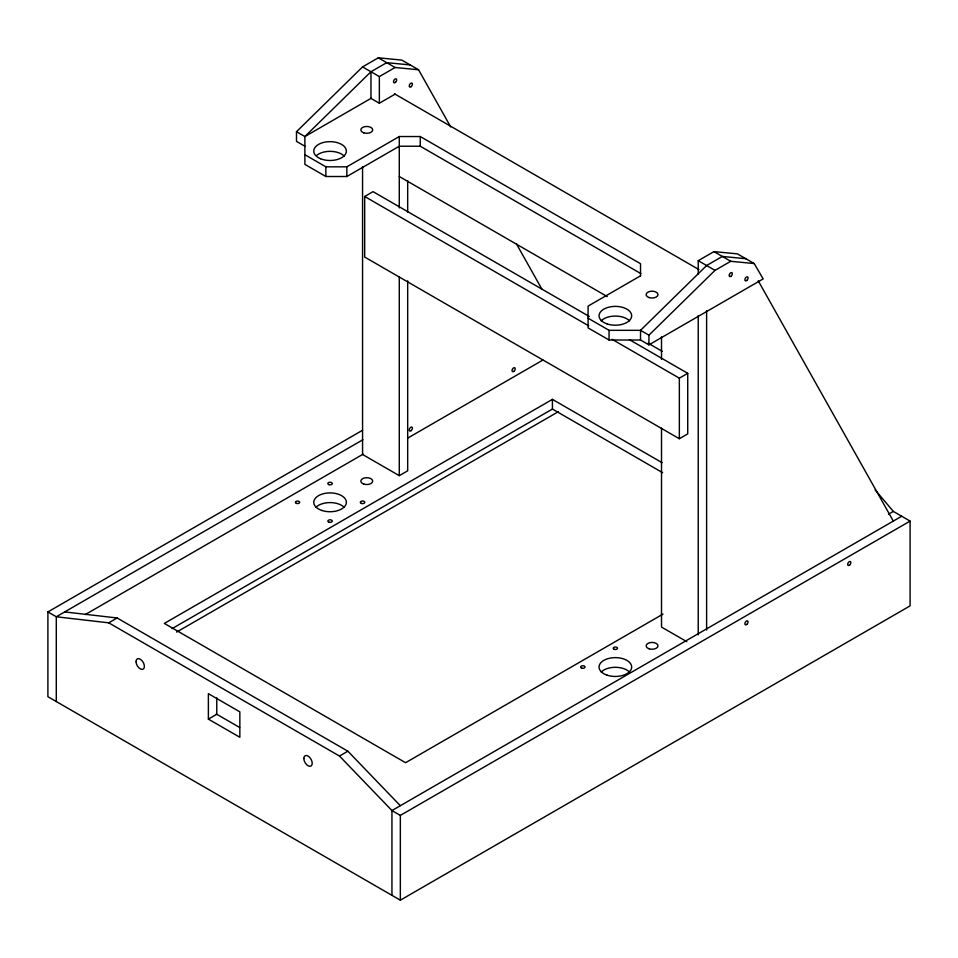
<?xml version="1.0" encoding="UTF-8"?>
<svg xmlns="http://www.w3.org/2000/svg" width="958" height="958" viewBox="0 0 958 958"><rect width="100%" height="100%" fill="white"/><g stroke="black" fill="none" stroke-linecap="round" stroke-linejoin="round"><path stroke-width="1.44" d="M304.883 146.227L296.489 141.389L296.489 131.701L362.567 66.904L378.302 57.815L401.773 60.079L418.562 69.766L450.691 126.923M410.168 64.928L386.697 62.665L370.962 71.742L304.883 136.539L304.883 164.393L325.864 176.512L346.844 176.512L399.282 146.227L420.263 146.227L420.263 136.539L399.282 136.539L346.844 166.824L325.864 166.824L304.883 154.705M648.925 344.856L648.925 335.168L715.003 270.372L730.738 261.294L754.209 263.558L763.167 278.898L648.925 344.856L640.531 340.018L609.06 340.018L588.08 327.899L588.08 306.105L640.531 275.82M362.567 66.904L379.356 76.592L395.091 67.503L418.562 69.766M371.357 98.159L304.883 136.539L296.489 131.701M370.962 71.742L370.962 98.387L379.356 103.236L395.091 94.147M629.454 339.683L687.736 373.321L687.736 433.878L679.342 438.728L364.675 257.055L364.675 196.498L373.057 191.648L589.314 316.499M875.121 489.885L893.323 511.404L910.1 521.092L910.1 605.875L400.336 900.185L47.9 696.705L47.9 611.923L362.567 430.25M362.926 439.734L56.294 616.772L47.9 611.923M85.358 614.521L363.214 454.104M698.226 274.012L698.226 260.684L713.95 251.607L737.432 253.87L754.209 263.558M407.677 438.117L542.887 360.064M56.294 701.555L56.294 616.772L108.733 622.832L117.127 617.982L347.886 751.216L400.336 805.714M362.567 166.62L362.567 454.475L399.282 475.671L407.677 470.821L407.677 280.862M662.086 462.678L552.419 399.366L164.333 623.43L405.581 762.712L663.008 614.09M172.093 628.64L552.419 409.054L662.637 472.689M176.619 632.088L558.298 411.724M612.006 339.288L679.342 378.171L687.736 373.321M208.377 719.111L239.847 737.277L239.847 711.842L208.377 693.676L208.377 719.111L216.771 714.273L216.771 697.807M108.733 622.832L339.491 756.054L347.886 751.216M888.521 514.171L893.323 511.404M901.706 516.242L391.942 810.552L391.942 895.335M339.491 756.054L391.942 810.552L400.336 815.402L910.1 521.092M588.08 318.212L609.06 330.33L640.531 330.33L648.925 335.168M745.815 258.708L722.344 256.445L706.609 265.534L640.531 330.33L640.531 340.018M64.677 611.923L117.127 617.982M378.302 57.815L395.091 67.503M713.95 251.607L730.738 261.294M698.226 260.684L715.003 270.372M394.468 93.8L699.017 269.629M420.263 136.539L640.531 263.713L640.531 276.096M419.951 146.047L640.842 273.581M399.282 176.512L607.252 296.585M648.159 343.215L662.337 351.394M364.675 196.498L588.691 325.84M686.826 641.68L661.511 627.071L661.511 428.13M216.304 713.997L239.632 727.469M758.233 280.79L893.323 521.092M516.41 243.823L541.965 289.28M706.609 310.811L706.609 629.993M698.226 315.661L698.226 634.843M679.342 378.171L679.342 438.728M661.511 336.881L661.511 359.322M609.06 330.33L609.06 340.018M552.419 399.366L552.419 409.054M407.677 180.643L407.677 212.053M400.336 815.402L400.336 900.185M399.282 136.539L399.282 207.922M399.282 276.73L399.282 475.671M379.356 76.592L379.356 103.236M346.844 166.824L346.844 176.512M325.864 166.824L325.864 176.512M315.924 507.297A16.322 9.424 0 0 1 344.185 507.297M601.229 672.013A16.322 9.424 0 0 1 629.49 672.013M601.229 320.774A16.322 9.424 0 0 1 629.49 320.774M316.811 155.268A16.322 9.424 0 0 1 344.293 156.154M849.674 565.004A2.227 1.281 -60 0 0 850.381 561.556A2.227 1.281 -60 0 0 847.746 563.891A2.227 1.281 -60 0 0 849.674 565.004M746.881 624.353A2.227 1.281 -60 0 0 747.587 620.904A2.227 1.281 -60 0 0 744.953 623.239A2.227 1.281 -60 0 0 746.881 624.353M321.9 510.47A16.322 9.424 0 0 0 346.377 502.315A16.322 9.424 0 0 0 321.9 494.16A16.322 9.424 0 0 0 321.9 510.47M607.204 675.198A16.322 9.424 0 0 0 631.669 667.031A16.322 9.424 0 0 0 607.204 658.876A16.322 9.424 0 0 0 607.204 675.198M581.734 668.145A2.227 1.281 0 0 0 585.063 667.031A2.227 1.281 0 0 0 581.734 665.918A2.227 1.281 0 0 0 581.734 668.145M614.282 649.332A2.144 1.245 0 0 0 617.503 648.267A2.144 1.245 0 0 0 614.282 647.189A2.144 1.245 0 0 0 614.282 649.332M328.953 522.194A2.203 1.269 0 0 0 332.258 521.092A2.203 1.269 0 0 0 328.953 519.99A2.203 1.269 0 0 0 328.953 522.194M296.465 503.393A2.144 1.245 0 0 0 299.686 502.315A2.144 1.245 0 0 0 296.465 501.238A2.144 1.245 0 0 0 296.465 503.393M328.941 484.652A2.227 1.281 0 0 0 332.282 483.539A2.227 1.281 0 0 0 328.941 482.437A2.227 1.281 0 0 0 328.941 484.652M361.453 503.429A2.227 1.281 0 0 0 364.794 502.315A2.227 1.281 0 0 0 361.453 501.202A2.227 1.281 0 0 0 361.453 503.429M649.105 648.805A5.928 3.425 0 0 0 658.002 645.836A5.928 3.425 0 0 0 649.105 642.878A5.928 3.425 0 0 0 649.105 648.805M363.8 484.089A5.928 3.425 0 0 0 372.698 481.12A5.928 3.425 0 0 0 363.8 478.15A5.928 3.425 0 0 0 363.8 484.089M320.535 158.729A16.322 9.424 0 0 0 346.293 152.011A16.322 9.424 0 0 0 323.349 142.491A16.322 9.424 0 0 0 320.535 158.729M607.204 323.948A16.322 9.424 0 0 0 631.669 315.793A16.322 9.424 0 0 0 607.204 307.638A16.322 9.424 0 0 0 607.204 323.948M363.8 132.851A5.928 3.425 0 0 0 372.698 129.881A5.928 3.425 0 0 0 363.8 126.911A5.928 3.425 0 0 0 363.8 132.851M649.105 297.567A5.928 3.425 0 0 0 658.002 294.597A5.928 3.425 0 0 0 649.105 291.627A5.928 3.425 0 0 0 649.105 297.567M731.146 276.132A2.227 1.281 -60 0 0 731.852 272.683A2.227 1.281 -60 0 0 729.218 275.018A2.227 1.281 -60 0 0 731.146 276.132M746.881 280.371A2.227 1.281 -60 0 0 747.587 276.922A2.227 1.281 -60 0 0 744.953 279.257A2.227 1.281 -60 0 0 746.881 280.371M303.83 758.473A5.928 3.425 60 0 0 310.129 766.304A5.928 3.425 60 0 0 310.129 757.91A5.928 3.425 60 0 0 303.83 758.473M136.012 661.583A5.928 3.425 60 0 0 142.299 669.414A5.928 3.425 60 0 0 142.299 661.02A5.928 3.425 60 0 0 136.012 661.583M411.233 430.561A2.227 1.281 -60 0 0 411.928 427.112A2.227 1.281 -60 0 0 409.305 429.447A2.227 1.281 -60 0 0 411.233 430.561M514.027 371.213A2.227 1.281 -60 0 0 514.721 367.764A2.227 1.281 -60 0 0 512.099 370.099A2.227 1.281 -60 0 0 514.027 371.213M395.498 82.352A2.227 1.281 -60 0 0 396.205 78.903A2.227 1.281 -60 0 0 393.57 81.238A2.227 1.281 -60 0 0 395.498 82.352M411.233 86.591A2.227 1.281 -60 0 0 411.928 83.142A2.227 1.281 -60 0 0 409.305 85.478A2.227 1.281 -60 0 0 411.233 86.591"/></g></svg>
